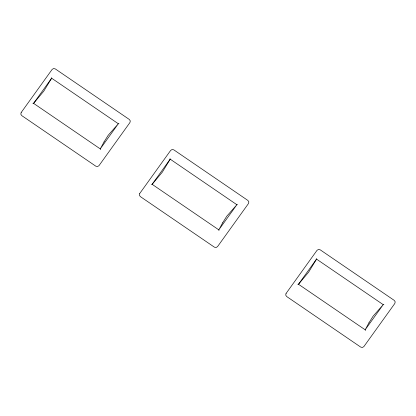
<?xml version="1.0" encoding="UTF-8"?>
<svg xmlns="http://www.w3.org/2000/svg" width="416" height="416" viewBox="0 0 416 416"><rect width="100%" height="100%" fill="white"/><g stroke="black" fill="none" stroke-linecap="round" stroke-linejoin="round"><path stroke-width="0.62" d="M32.89 103.527L33.576 103.35L43.748 91.224L51.631 78.203L51.459 77.662M151.45 184.491L152.131 184.314L162.302 172.188L170.191 159.167L170.019 158.631M297.794 284.435L298.48 284.258L308.651 272.132L316.534 259.111L316.363 258.57M118.986 123.776L118.321 123.744L51.631 78.203L33.576 103.35L100.261 148.892L100.412 149.64M237.541 204.74L236.876 204.714L170.191 159.167L152.131 184.314L218.821 229.856L218.972 230.604M383.89 304.684L383.224 304.652L316.534 259.111L298.48 284.258L365.17 329.8L365.316 330.548M21.169 112.533L20.8 114.171L21.731 115.596L95.831 166.197L97.521 166.566L98.972 165.667L129.927 122.559L130.296 120.921L129.366 119.496L55.266 68.895L53.576 68.526L52.125 69.425L21.169 112.533M139.729 193.497L139.36 195.14L140.291 196.56L214.391 247.161L216.076 247.53L217.532 246.631L248.487 203.523L248.856 201.885L247.92 200.465L173.826 149.859L172.136 149.49L170.68 150.389L139.729 193.497M286.073 293.441L285.704 295.079L286.634 296.504L360.734 347.105L362.424 347.474L363.875 346.575L394.831 303.467L395.2 301.829L394.269 300.404L320.169 249.803L318.479 249.434L317.028 250.333L286.073 293.441M104.057 141.892L100.261 148.892L118.321 123.744L108.212 135.247L104.057 141.892M222.617 222.856L218.821 229.856L236.876 204.714L226.772 216.216L222.617 222.856M368.961 322.8L365.17 329.8L383.224 304.652L373.116 316.155L368.961 322.8"/></g></svg>
